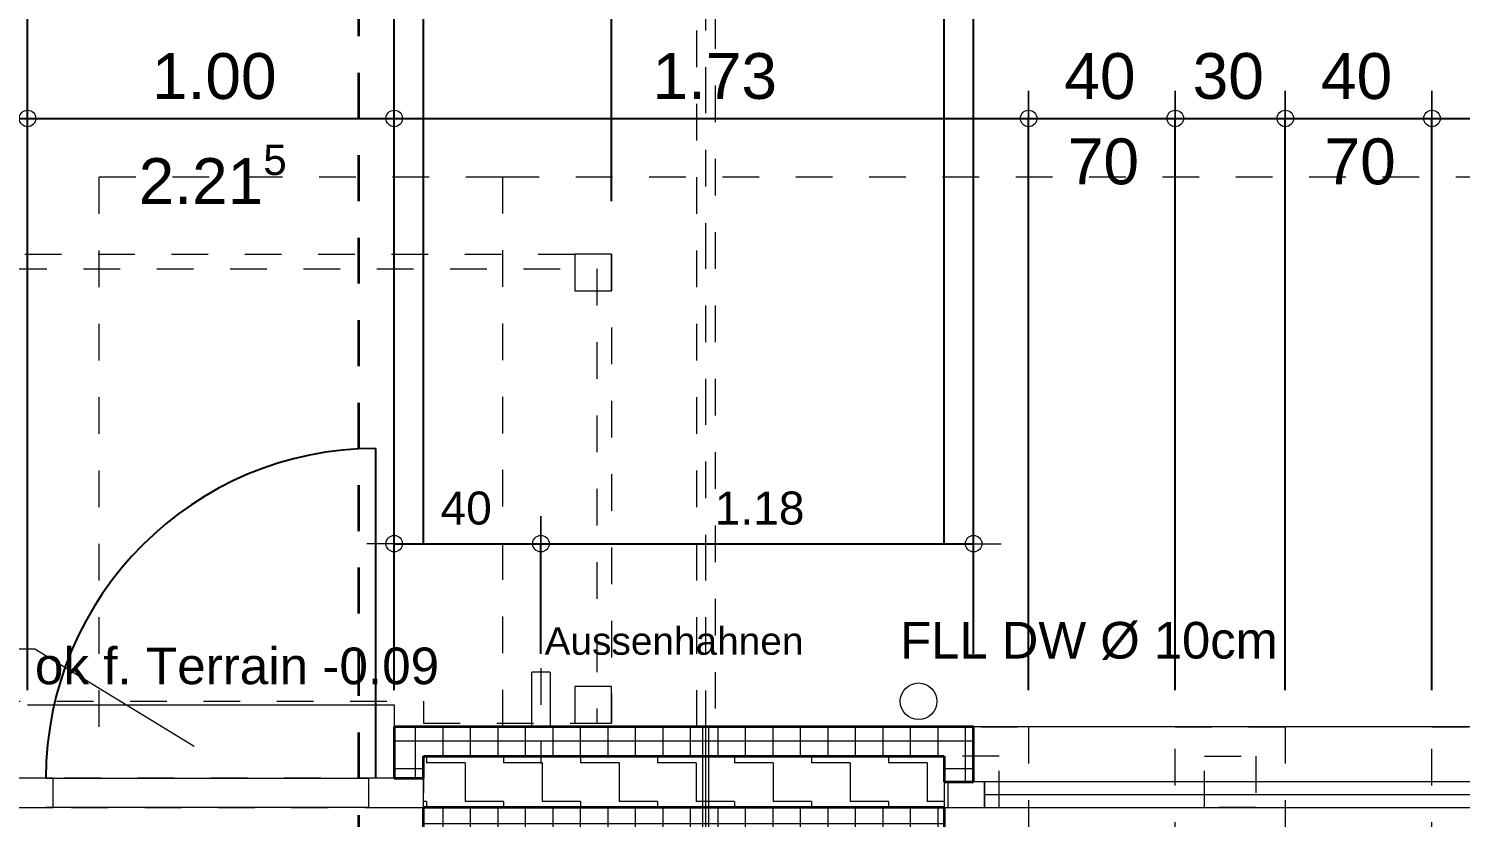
# Model space of a CAD drawing. Header units: metres. Extents: x -117 to -12, y 122 to 163.
# Drawn here: x -73.43 to -69.526, y 143.491 to 145.643 of the extents above; entities that cross this region are included whole.
import ezdxf

# ---------------------------------------------------------------- set-up
doc = ezdxf.new("R2010")
doc.units = ezdxf.units.M
doc.header["$PDMODE"] = 65
for name, pattern in [('AUSGEZOGEN', [0]), ('GETRENNT2_S10', [0.255, 0.125, -0.065, 0, -0.065]), ('PHANTOM2_S8', [0.13, 0.05, -0.04, 0, -0.04]), ('PUNKT2_S9', [0.175, 0.075, -0.05, 0, -0.05]), ('STRICHLINIE2_S3', [0.125, 0.075, -0.05]), ('STRICHLINIE_S4', [0.165, 0.125, -0.04]), ('VERDECKT2_S2', [0.09, 0.05, -0.04])]:
    doc.linetypes.add(name, pattern=pattern)
doc.layers.add('XR$1$_3807', color=7, linetype='Continuous')
doc.layers.add('XR$1$_3808', color=7, linetype='Continuous')
for name, color, linetype, lineweight in [('XR$1$Bauachsen_grob', 7, 'GETRENNT2_S10', 13), ('XR$1$Bauherr', 203, 'VERDECKT2_S2', 13), ('XR$1$Beton_verdeckt_vorne', 7, 'STRICHLINIE2_S3', 13), ('XR$1$Daemmung', 7, 'AUSGEZOGEN', 18), ('XR$1$Fenster', 7, 'AUSGEZOGEN', 18), ('XR$1$Fensterbank', 7, 'AUSGEZOGEN', 13), ('XR$1$Fensterbruestung', 7, 'AUSGEZOGEN', 25), ('XR$1$Hilfskonstruktion', 5, 'VERDECKT2_S2', 13), ('XR$1$Metallbauarbeiten', 7, 'AUSGEZOGEN', 18), ('XR$1$Sanitaer_Allgemein_HK', 5, 'VERDECKT2_S2', 25), ('XR$1$Sanitaer_Text', 250, 'AUSGEZOGEN', 18), ('XR$1$Sanitaer_Vermassung', 250, 'AUSGEZOGEN', 18), ('XR$1$Schnittbegrenzung', 7, 'AUSGEZOGEN', 13), ('XR$1$Text_Koten', 7, 'AUSGEZOGEN', 25), ('XR$1$Text_Werkplan_Ausfuehrung', 7, 'AUSGEZOGEN', 25), ('XR$1$Tuerblatt', 7, 'AUSGEZOGEN', 18), ('XR$1$Wand_Fertigelement', 7, 'AUSGEZOGEN', 35), ('XR$1$Werkplan-_Ausfuehrungsmasse', 7, 'AUSGEZOGEN', 13)]:
    doc.layers.add(name, color=color, linetype=linetype, lineweight=lineweight)
doc.styles.add('ARIAL', font='ARIAL.TTF')
doc.dimstyles.new('_DIMSTYLE_10', dxfattribs={"dimtxt": 0.125, "dimasz": 0.15, "dimexe": 0, "dimexo": 0, "dimgap": 0.0625, "dimtad": 2, "dimdec": 1, "dimlfac": 100, "dimrnd": 0.5, "dimzin": 4, "dimdsep": 46, "dimtxsty": 'ARIAL', "dimblk1": 'ALL_ML_KREIS', "dimblk2": 'ALL_ML_KREIS', "dimsah": 1, "dimcen": 0, "dimclrd": 256, "dimclre": 256, "dimclrt": 256, "dimadec": 0, "dimazin": 0, "dimtfac": 1, "dimtdec": 0, "dimtix": 1, "dimtmove": 2, "dimatfit": 3, "dimfxl": 0, "dimtvp": 1.2, "dimtzin": 0, "dimlwd": 0, "dimlwe": -1, "dimarcsym": 0})
doc.dimstyles.new('_DIMSTYLE_11', dxfattribs={"dimtxt": 0.125, "dimasz": 0.15, "dimexe": 0, "dimexo": 0, "dimgap": 0.0625, "dimtad": 2, "dimdec": 3, "dimrnd": 0.005, "dimzin": 4, "dimdsep": 46, "dimtxsty": 'ARIAL', "dimblk1": 'ALL_ML_KREIS', "dimblk2": 'ALL_ML_KREIS', "dimsah": 1, "dimcen": 0, "dimclrd": 256, "dimclre": 256, "dimclrt": 256, "dimadec": 0, "dimazin": 0, "dimtfac": 1, "dimtdec": 0, "dimtix": 1, "dimtmove": 2, "dimatfit": 3, "dimfxl": 0, "dimtzin": 0, "dimlwd": 0, "dimlwe": -1, "dimarcsym": 0})
doc.dimstyles.new('_DIMSTYLE_12', dxfattribs={"dimtxt": 0.125, "dimasz": 0.15, "dimexe": 0, "dimexo": 0, "dimgap": 0.0625, "dimtad": 2, "dimrnd": 0.005, "dimzin": 4, "dimdsep": 46, "dimtxsty": 'ARIAL', "dimblk1": 'ALL_ML_KREIS', "dimblk2": 'ALL_ML_KREIS', "dimsah": 1, "dimcen": 0, "dimclrd": 256, "dimclre": 256, "dimclrt": 256, "dimadec": 0, "dimazin": 0, "dimtfac": 1, "dimtdec": 0, "dimtix": 1, "dimtmove": 2, "dimatfit": 3, "dimfxl": 0, "dimtzin": 0, "dimlwd": 0, "dimlwe": -1, "dimarcsym": 0})
doc.dimstyles.new('_DIMSTYLE_4', dxfattribs={"dimtxt": 0.09, "dimasz": 0.15, "dimexe": 0, "dimexo": 0, "dimgap": 0.045, "dimtad": 2, "dimdec": 1, "dimlfac": 100, "dimrnd": 0.5, "dimzin": 4, "dimdsep": 46, "dimtxsty": 'ARIAL', "dimblk1": 'ALL_ML_KREIS', "dimblk2": 'ALL_ML_KREIS', "dimsah": 1, "dimcen": 0, "dimclrd": 1, "dimclre": 1, "dimclrt": 1, "dimadec": 0, "dimazin": 0, "dimtfac": 1, "dimtdec": 0, "dimtix": 1, "dimtmove": 2, "dimatfit": 3, "dimfxl": 0, "dimtzin": 0, "dimlwd": 0, "dimlwe": -1, "dimarcsym": 0})
doc.dimstyles.new('_DIMSTYLE_5', dxfattribs={"dimtxt": 0.09, "dimasz": 0.15, "dimexe": 0, "dimexo": 0, "dimgap": 0.045, "dimtad": 2, "dimrnd": 0.005, "dimzin": 4, "dimdsep": 46, "dimtxsty": 'ARIAL', "dimblk1": 'ALL_ML_KREIS', "dimblk2": 'ALL_ML_KREIS', "dimsah": 1, "dimcen": 0, "dimclrd": 1, "dimclre": 1, "dimclrt": 1, "dimadec": 0, "dimazin": 0, "dimtfac": 1, "dimtdec": 0, "dimtix": 1, "dimtmove": 2, "dimatfit": 3, "dimfxl": 0, "dimtzin": 0, "dimlwd": 0, "dimlwe": -1, "dimarcsym": 0})
pattern_1 = [(0, (0, 0), (0, 0.075), []), (90, (0, 0), (-0.075, 5e-18), [])]

# ---------------------------------------------------------------- blocks, each defined once
blk = doc.blocks.new('COMPLEXOBJECT_10')
at = {"layer": 'XR$1$Bauherr', "linetype": 'PHANTOM2_S8'}
for p, q in [((-73.238, 145.239), (-72.138, 145.239)), ((-73.238, 143.738), (-73.238, 145.239)), ((-72.1382, 145.239), (-28.4031, 145.239)), ((-72.138, 145.239), (-72.138, 143.738))]:
    blk.add_line(p, q, dxfattribs=at)
blk = doc.blocks.new('ALL_ML_KREIS')
at = {"color": 0, "linetype": 'ByBlock', "lineweight": -2}
for p, q in [((0, -0.5), (0, 0.5)), ((-1, 0), (0.5, 0))]:
    blk.add_line(p, q, dxfattribs=at)
blk.add_circle((0, 0), 0.15, dxfattribs=at)
blk = doc.blocks.new('*D33')
at = {"layer": 'DEFPOINTS', "color": 1}
for p in [(-72.4331, 144.238), (-72.4331, 143.738), (-72.0331, 143.738)]:
    blk.add_point(p, dxfattribs=at)
at = {"layer": 'XR$1$Sanitaer_Vermassung', "color": 1, "lineweight": -2}
for p, q in [((-72.4331, 143.938), (-72.4331, 144.238)), ((-72.4331, 144.238), (-72.0331, 144.238)), ((-72.0331, 143.938), (-72.0331, 144.238))]:
    blk.add_line(p, q, dxfattribs=at)
at = {"layer": 'XR$1$Sanitaer_Vermassung', "color": 1, "xscale": 0.15, "yscale": 0.15, "zscale": 0.15, "rotation": 180}
blk.add_blockref('ALL_ML_KREIS', (-72.4331, 144.238), dxfattribs=at)
at = {"layer": 'XR$1$Sanitaer_Vermassung', "color": 1, "xscale": 0.15, "yscale": 0.15, "zscale": 0.15}
blk.add_blockref('ALL_ML_KREIS', (-72.0331, 144.238), dxfattribs=at)
at = {"layer": 'XR$1$Sanitaer_Vermassung', "color": 1, "insert": (-72.237, 144.3346), "char_height": 0.09, "width": 0.36, "attachment_point": 5, "style": 'ARIAL'}
blk.add_mtext('\\A1;{\\A1;{40\\H0.059400;\\S^ ;}}', dxfattribs=at)
blk = doc.blocks.new('*D34')
at = {"layer": 'DEFPOINTS', "color": 1}
for p in [(-72.0331, 144.238), (-72.0331, 143.738), (-70.8531, 143.738)]:
    blk.add_point(p, dxfattribs=at)
at = {"layer": 'XR$1$Sanitaer_Vermassung', "color": 1, "lineweight": -2}
for p, q in [((-72.0331, 143.938), (-72.0331, 144.238)), ((-72.0331, 144.238), (-70.8531, 144.238)), ((-70.8531, 143.938), (-70.8531, 144.238))]:
    blk.add_line(p, q, dxfattribs=at)
at = {"layer": 'XR$1$Sanitaer_Vermassung', "color": 1, "xscale": 0.15, "yscale": 0.15, "zscale": 0.15, "rotation": 180}
blk.add_blockref('ALL_ML_KREIS', (-72.0331, 144.238), dxfattribs=at)
at = {"layer": 'XR$1$Sanitaer_Vermassung', "color": 1, "xscale": 0.15, "yscale": 0.15, "zscale": 0.15}
blk.add_blockref('ALL_ML_KREIS', (-70.8531, 144.238), dxfattribs=at)
at = {"layer": 'XR$1$Sanitaer_Vermassung', "color": 1, "insert": (-71.4367, 144.3346), "char_height": 0.09, "width": 0.36, "attachment_point": 5, "style": 'ARIAL'}
blk.add_mtext('\\A1;{\\A1;{1.18\\H0.059400;\\S^ ;}}', dxfattribs=at)
blk = doc.blocks.new('COMPLEXOBJECT_16')
at = {"layer": 'XR$1$Beton_verdeckt_vorne'}
for p, q in [((-72.4331, 143.738), (-70.7031, 143.738)), ((-72.4331, 143.738), (-72.4331, 143.598)), ((-70.7031, 143.738), (-70.7031, 143.378)), ((-70.3031, 143.738), (-70.0031, 143.738)), ((-70.3031, 143.378), (-70.3031, 143.738)), ((-70.0031, 143.738), (-70.0031, 143.378)), ((-69.6031, 143.738), (-67.8431, 143.738)), ((-69.6031, 143.378), (-69.6031, 143.738)), ((-70.7831, 143.658), (-72.3531, 143.658)), ((-72.3531, 143.658), (-72.3531, 143.378)), ((-70.7831, 143.518), (-70.7831, 143.658)), ((-70.2231, 143.658), (-70.0831, 143.658)), ((-70.2231, 143.518), (-70.2231, 143.658)), ((-70.0831, 143.658), (-70.0831, 143.518)), ((-72.3531, 143.598), (-72.4331, 143.598)), ((-72.3531, 143.518), (-70.7831, 143.518)), ((-70.0831, 143.518), (-70.2231, 143.518))]:
    blk.add_line(p, q, dxfattribs=at)
blk = doc.blocks.new('COMPLEXOBJECT_17')
at = {"layer": 'XR$1$Bauherr'}
for p, q in [((-71.6081, 143.738), (-71.6081, 146.738)), ((-71.5581, 146.688), (-71.5581, 143.738))]:
    blk.add_line(p, q, dxfattribs=at)
blk = doc.blocks.new('COMPLEXOBJECT_20')
at = {"layer": 'XR$1$Bauachsen_grob', "color": 8}
blk.add_line((-71.5831, 126.7126), (-71.5831, 153.848), dxfattribs=at)
blk = doc.blocks.new('Fenster_$F1')
at = {"layer": 'XR$1$_3807', "color": 7, "linetype": 'AUSGEZOGEN', "lineweight": 13}
blk.add_line((0.11, 0.035), (1.45, 0.035), dxfattribs=at)
for points in [[(0.01, 0), (0.11, 0), (0.11, 0.07), (0.01, 0.07), (0.01, 0)], [(0.11, 0), (1.45, 0), (1.45, 0.07), (0.11, 0.07), (0.11, 0)], [(1.45, 0), (1.55, 0), (1.55, 0.07), (1.45, 0.07), (1.45, 0)]]:
    blk.add_lwpolyline(points, close=True, dxfattribs=at)
blk = doc.blocks.new('Tür_7_$F2')
at = {"layer": 'XR$1$_3808', "color": 7, "linetype": 'AUSGEZOGEN', "lineweight": -3}
blk.add_line((1.03, 0.08), (1.03, 0.98), dxfattribs=at)
at = {"layer": 'XR$1$_3808', "color": 7, "linetype": 'AUSGEZOGEN', "lineweight": 13}
for points in [[(0, 0), (0.15, 0), (0.15, 0.08), (0, 0.08), (0, 0)], [(1.01, 0), (1.16, 0), (1.16, 0.08), (1.01, 0.08), (1.01, 0)]]:
    blk.add_lwpolyline(points, close=True, dxfattribs=at)
at = {"layer": 'XR$1$_3808', "color": 7, "linetype": 'AUSGEZOGEN', "lineweight": -3}
blk.add_arc((1.03, 0.08), 0.9, 90, 180, dxfattribs=at)
blk = doc.blocks.new('COMPLEXOBJECT_29')
at = {"layer": 'XR$1$Sanitaer_Allgemein_HK', "color": 7, "linetype": 'AUSGEZOGEN', "lineweight": 13}
for p, q in [((-72.0081, 143.888), (-72.0581, 143.888)), ((-72.0581, 143.738), (-72.0581, 143.888)), ((-72.0081, 143.888), (-72.0081, 143.738))]:
    blk.add_line(p, q, dxfattribs=at)
blk = doc.blocks.new('*D554')
at = {"layer": 'DEFPOINTS'}
for p in [(-77.1306, 150.458), (-28.4581, 149.433), (-77.1306, 143.738)]:
    blk.add_point(p, dxfattribs=at)
at = {"layer": 'XR$1$Werkplan-_Ausfuehrungsmasse', "lineweight": -2}
for p, q in [((-77.1306, 147.738), (-77.1306, 150.458)), ((-77.1306, 150.458), (-28.4581, 150.458)), ((-28.4581, 149.758), (-28.4581, 150.458))]:
    blk.add_line(p, q, dxfattribs=at)
at = {"layer": 'XR$1$Werkplan-_Ausfuehrungsmasse', "xscale": 0.15, "yscale": 0.15, "zscale": 0.15, "rotation": 180}
blk.add_blockref('ALL_ML_KREIS', (-77.1306, 150.458), dxfattribs=at)
at = {"layer": 'XR$1$Werkplan-_Ausfuehrungsmasse', "xscale": 0.15, "yscale": 0.15, "zscale": 0.15}
blk.add_blockref('ALL_ML_KREIS', (-28.4581, 150.458), dxfattribs=at)
at = {"layer": 'XR$1$Werkplan-_Ausfuehrungsmasse', "insert": (-52.7901, 150.5727), "char_height": 0.125, "width": 0.625, "attachment_point": 5, "style": 'ARIAL'}
blk.add_mtext('\\A1;{\\A1;{48.67\\H0.082500;\\S^ ;}}', dxfattribs=at)
blk = doc.blocks.new('COMPLEXOBJECT_35')
at = {"layer": 'XR$1$Schnittbegrenzung', "color": 12, "linetype": 'STRICHLINIE_S4', "lineweight": 35}
blk.add_line((-72.5305, 155.4226), (-72.5305, 124.692), dxfattribs=at)
blk = doc.blocks.new('*D605')
at = {"layer": 'DEFPOINTS'}
for p in [(-74.4406, 146.3619), (-74.4406, 145.028), (-71.8406, 145.028)]:
    blk.add_point(p, dxfattribs=at)
at = {"layer": 'XR$1$Werkplan-_Ausfuehrungsmasse', "lineweight": -2}
for p, q in [((-74.4406, 146.3619), (-74.4406, 146.3619)), ((-74.4406, 146.3619), (-71.8406, 146.3619)), ((-71.8406, 145.1719), (-71.8406, 146.3619))]:
    blk.add_line(p, q, dxfattribs=at)
at = {"layer": 'XR$1$Werkplan-_Ausfuehrungsmasse', "xscale": 0.15, "yscale": 0.15, "zscale": 0.15, "rotation": 180}
blk.add_blockref('ALL_ML_KREIS', (-74.4406, 146.3619), dxfattribs=at)
at = {"layer": 'XR$1$Werkplan-_Ausfuehrungsmasse', "xscale": 0.15, "yscale": 0.15, "zscale": 0.15}
blk.add_blockref('ALL_ML_KREIS', (-71.8406, 146.3619), dxfattribs=at)
at = {"layer": 'XR$1$Werkplan-_Ausfuehrungsmasse', "insert": (-73.1314, 146.4765), "char_height": 0.125, "width": 0.5, "attachment_point": 5, "style": 'ARIAL'}
blk.add_mtext('\\A1;{\\A1;{2.60\\H0.082500;\\S^ ;}}', dxfattribs=at)
blk = doc.blocks.new('COMPLEXOBJECT_49')
at = {"layer": 'XR$1$Metallbauarbeiten', "linetype": 'PHANTOM2_S8', "lineweight": 13}
for p, q in [((-71.8406, 143.848), (-71.9406, 143.848)), ((-71.9406, 143.848), (-71.9406, 143.748)), ((-71.8406, 143.748), (-71.8406, 143.848)), ((-71.9406, 143.748), (-71.8406, 143.748))]:
    blk.add_line(p, q, dxfattribs=at)
blk = doc.blocks.new('COMPLEXOBJECT_50')
at = {"layer": 'XR$1$Metallbauarbeiten', "linetype": 'PHANTOM2_S8', "lineweight": 13}
for p, q in [((-71.8406, 145.028), (-71.9406, 145.028)), ((-71.9406, 145.028), (-71.9406, 144.928)), ((-71.8406, 144.928), (-71.8406, 145.028)), ((-71.9406, 144.928), (-71.8406, 144.928))]:
    blk.add_line(p, q, dxfattribs=at)
blk = doc.blocks.new('*D625')
at = {"layer": 'DEFPOINTS'}
for p in [(-73.5131, 147.738), (-73.5131, 143.658), (-73.4331, 143.598)]:
    blk.add_point(p, dxfattribs=at)
at = {"layer": 'XR$1$Werkplan-_Ausfuehrungsmasse', "lineweight": -2}
for p, q in [((-73.5131, 144.238), (-73.5131, 147.738)), ((-73.5131, 147.738), (-73.4331, 147.738)), ((-73.4331, 144.238), (-73.4331, 147.738))]:
    blk.add_line(p, q, dxfattribs=at)
at = {"layer": 'XR$1$Werkplan-_Ausfuehrungsmasse', "xscale": 0.15, "yscale": 0.15, "zscale": 0.15, "rotation": 180}
blk.add_blockref('ALL_ML_KREIS', (-73.5131, 147.738), dxfattribs=at)
at = {"layer": 'XR$1$Werkplan-_Ausfuehrungsmasse', "xscale": 0.15, "yscale": 0.15, "zscale": 0.15}
blk.add_blockref('ALL_ML_KREIS', (-73.4331, 147.738), dxfattribs=at)
at = {"layer": 'XR$1$Werkplan-_Ausfuehrungsmasse', "insert": (-73.5813, 147.8527), "char_height": 0.125, "width": 0.375, "attachment_point": 5, "style": 'ARIAL'}
blk.add_mtext('\\A1;{\\A1;{8\\H0.082500;\\S^ ;}}', dxfattribs=at)
blk = doc.blocks.new('*D626')
at = {"layer": 'DEFPOINTS'}
for p in [(-73.4331, 147.738), (-73.4331, 143.598), (-72.4331, 143.598)]:
    blk.add_point(p, dxfattribs=at)
at = {"layer": 'XR$1$Werkplan-_Ausfuehrungsmasse', "lineweight": -2}
for p, q in [((-73.4331, 144.238), (-73.4331, 147.738)), ((-73.4331, 147.738), (-72.4331, 147.738)), ((-72.4331, 144.238), (-72.4331, 147.738))]:
    blk.add_line(p, q, dxfattribs=at)
at = {"layer": 'XR$1$Werkplan-_Ausfuehrungsmasse', "xscale": 0.15, "yscale": 0.15, "zscale": 0.15, "rotation": 180}
blk.add_blockref('ALL_ML_KREIS', (-73.4331, 147.738), dxfattribs=at)
at = {"layer": 'XR$1$Werkplan-_Ausfuehrungsmasse', "xscale": 0.15, "yscale": 0.15, "zscale": 0.15}
blk.add_blockref('ALL_ML_KREIS', (-72.4331, 147.738), dxfattribs=at)
at = {"layer": 'XR$1$Werkplan-_Ausfuehrungsmasse', "insert": (-72.9239, 147.8527), "char_height": 0.125, "width": 0.5, "attachment_point": 5, "style": 'ARIAL'}
blk.add_mtext('\\A1;{\\A1;{1.00\\H0.082500;\\S^ ;}}', dxfattribs=at)
at = {"layer": 'XR$1$Werkplan-_Ausfuehrungsmasse', "insert": (-73.1301, 147.6662), "char_height": 0.125, "width": 0.00625, "attachment_point": 1, "line_spacing_factor": 0.60241, "style": 'ARIAL'}
blk.add_mtext('\\A1;{2.21\\H0.082500;\\S5^ ;}', dxfattribs=at)
blk = doc.blocks.new('*D627')
at = {"layer": 'DEFPOINTS'}
for p in [(-72.4331, 147.738), (-72.3531, 143.658), (-72.4331, 143.598)]:
    blk.add_point(p, dxfattribs=at)
at = {"layer": 'XR$1$Werkplan-_Ausfuehrungsmasse', "lineweight": -2}
for p, q in [((-72.4331, 144.238), (-72.4331, 147.738)), ((-72.4331, 147.738), (-72.3531, 147.738)), ((-72.3531, 144.238), (-72.3531, 147.738))]:
    blk.add_line(p, q, dxfattribs=at)
at = {"layer": 'XR$1$Werkplan-_Ausfuehrungsmasse', "xscale": 0.15, "yscale": 0.15, "zscale": 0.15, "rotation": 180}
blk.add_blockref('ALL_ML_KREIS', (-72.4331, 147.738), dxfattribs=at)
at = {"layer": 'XR$1$Werkplan-_Ausfuehrungsmasse', "xscale": 0.15, "yscale": 0.15, "zscale": 0.15}
blk.add_blockref('ALL_ML_KREIS', (-72.3531, 147.738), dxfattribs=at)
at = {"layer": 'XR$1$Werkplan-_Ausfuehrungsmasse', "insert": (-72.5013, 147.8527), "char_height": 0.125, "width": 0.375, "attachment_point": 5, "style": 'ARIAL'}
blk.add_mtext('\\A1;{\\A1;{8\\H0.082500;\\S^ ;}}', dxfattribs=at)
blk = doc.blocks.new('*D628')
at = {"layer": 'DEFPOINTS'}
for p in [(-72.3531, 147.738), (-72.3531, 143.658), (-70.9331, 143.498)]:
    blk.add_point(p, dxfattribs=at)
at = {"layer": 'XR$1$Werkplan-_Ausfuehrungsmasse', "lineweight": -2}
for p, q in [((-72.3531, 144.238), (-72.3531, 147.738)), ((-72.3531, 147.738), (-70.9331, 147.738)), ((-70.9331, 144.238), (-70.9331, 147.738))]:
    blk.add_line(p, q, dxfattribs=at)
at = {"layer": 'XR$1$Werkplan-_Ausfuehrungsmasse', "xscale": 0.15, "yscale": 0.15, "zscale": 0.15, "rotation": 180}
blk.add_blockref('ALL_ML_KREIS', (-72.3531, 147.738), dxfattribs=at)
at = {"layer": 'XR$1$Werkplan-_Ausfuehrungsmasse', "xscale": 0.15, "yscale": 0.15, "zscale": 0.15}
blk.add_blockref('ALL_ML_KREIS', (-70.9331, 147.738), dxfattribs=at)
at = {"layer": 'XR$1$Werkplan-_Ausfuehrungsmasse', "insert": (-71.6334, 147.8505), "char_height": 0.125, "width": 0.5, "attachment_point": 5, "style": 'ARIAL'}
blk.add_mtext('\\A1;{\\A1;{1.42\\H0.082500;\\S^ ;}}', dxfattribs=at)
blk = doc.blocks.new('*D629')
at = {"layer": 'DEFPOINTS'}
for p in [(-70.9331, 147.738), (-70.8531, 143.738), (-70.9331, 143.498)]:
    blk.add_point(p, dxfattribs=at)
at = {"layer": 'XR$1$Werkplan-_Ausfuehrungsmasse', "lineweight": -2}
for p, q in [((-70.9331, 144.238), (-70.9331, 147.738)), ((-70.9331, 147.738), (-70.8531, 147.738)), ((-70.8531, 144.238), (-70.8531, 147.738))]:
    blk.add_line(p, q, dxfattribs=at)
at = {"layer": 'XR$1$Werkplan-_Ausfuehrungsmasse', "xscale": 0.15, "yscale": 0.15, "zscale": 0.15, "rotation": 180}
blk.add_blockref('ALL_ML_KREIS', (-70.9331, 147.738), dxfattribs=at)
at = {"layer": 'XR$1$Werkplan-_Ausfuehrungsmasse', "xscale": 0.15, "yscale": 0.15, "zscale": 0.15}
blk.add_blockref('ALL_ML_KREIS', (-70.8531, 147.738), dxfattribs=at)
at = {"layer": 'XR$1$Werkplan-_Ausfuehrungsmasse', "insert": (-71.0013, 147.8527), "char_height": 0.125, "width": 0.375, "attachment_point": 5, "style": 'ARIAL'}
blk.add_mtext('\\A1;{\\A1;{8\\H0.082500;\\S^ ;}}', dxfattribs=at)
blk = doc.blocks.new('*D630')
at = {"layer": 'DEFPOINTS'}
for p in [(-70.8531, 147.738), (-70.8531, 143.738), (-69.4531, 143.738)]:
    blk.add_point(p, dxfattribs=at)
at = {"layer": 'XR$1$Werkplan-_Ausfuehrungsmasse', "lineweight": -2}
for p, q in [((-70.8531, 144.238), (-70.8531, 147.738)), ((-70.8531, 147.738), (-69.4531, 147.738)), ((-69.4531, 144.238), (-69.4531, 147.738))]:
    blk.add_line(p, q, dxfattribs=at)
at = {"layer": 'XR$1$Werkplan-_Ausfuehrungsmasse', "xscale": 0.15, "yscale": 0.15, "zscale": 0.15, "rotation": 180}
blk.add_blockref('ALL_ML_KREIS', (-70.8531, 147.738), dxfattribs=at)
at = {"layer": 'XR$1$Werkplan-_Ausfuehrungsmasse', "xscale": 0.15, "yscale": 0.15, "zscale": 0.15}
blk.add_blockref('ALL_ML_KREIS', (-69.4531, 147.738), dxfattribs=at)
at = {"layer": 'XR$1$Werkplan-_Ausfuehrungsmasse', "insert": (-70.1439, 147.8527), "char_height": 0.125, "width": 0.5, "attachment_point": 5, "style": 'ARIAL'}
blk.add_mtext('\\A1;{\\A1;{1.40\\H0.082500;\\S^ ;}}', dxfattribs=at)
at = {"layer": 'XR$1$Werkplan-_Ausfuehrungsmasse', "insert": (-70.2464, 147.6854), "char_height": 0.125, "width": 0.00625, "attachment_point": 1, "line_spacing_factor": 0.60241, "style": 'ARIAL'}
blk.add_mtext('\\A1;{49\\H0.082500;\\S^ ;}', dxfattribs=at)
blk = doc.blocks.new('*D631')
at = {"layer": 'DEFPOINTS'}
for p in [(-69.4531, 147.738), (-69.4531, 143.738), (-69.3731, 143.498)]:
    blk.add_point(p, dxfattribs=at)
at = {"layer": 'XR$1$Werkplan-_Ausfuehrungsmasse', "lineweight": -2}
for p, q in [((-69.4531, 144.238), (-69.4531, 147.738)), ((-69.4531, 147.738), (-69.3731, 147.738)), ((-69.3731, 144.238), (-69.3731, 147.738))]:
    blk.add_line(p, q, dxfattribs=at)
at = {"layer": 'XR$1$Werkplan-_Ausfuehrungsmasse', "xscale": 0.15, "yscale": 0.15, "zscale": 0.15, "rotation": 180}
blk.add_blockref('ALL_ML_KREIS', (-69.4531, 147.738), dxfattribs=at)
at = {"layer": 'XR$1$Werkplan-_Ausfuehrungsmasse', "xscale": 0.15, "yscale": 0.15, "zscale": 0.15}
blk.add_blockref('ALL_ML_KREIS', (-69.3731, 147.738), dxfattribs=at)
at = {"layer": 'XR$1$Werkplan-_Ausfuehrungsmasse', "insert": (-69.5213, 147.8527), "char_height": 0.125, "width": 0.375, "attachment_point": 5, "style": 'ARIAL'}
blk.add_mtext('\\A1;{\\A1;{8\\H0.082500;\\S^ ;}}', dxfattribs=at)
blk = doc.blocks.new('*D689')
at = {"layer": 'DEFPOINTS'}
for p in [(-77.1306, 145.398), (-77.1306, 143.738), (-73.4331, 143.738)]:
    blk.add_point(p, dxfattribs=at)
at = {"layer": 'XR$1$Werkplan-_Ausfuehrungsmasse', "lineweight": -2}
for p, q in [((-77.1306, 143.918), (-77.1306, 145.398)), ((-77.1306, 145.398), (-73.4331, 145.398)), ((-73.4331, 143.838), (-73.4331, 145.398))]:
    blk.add_line(p, q, dxfattribs=at)
at = {"layer": 'XR$1$Werkplan-_Ausfuehrungsmasse', "xscale": 0.15, "yscale": 0.15, "zscale": 0.15, "rotation": 180}
blk.add_blockref('ALL_ML_KREIS', (-77.1306, 145.398), dxfattribs=at)
at = {"layer": 'XR$1$Werkplan-_Ausfuehrungsmasse', "xscale": 0.15, "yscale": 0.15, "zscale": 0.15}
blk.add_blockref('ALL_ML_KREIS', (-73.4331, 145.398), dxfattribs=at)
at = {"layer": 'XR$1$Werkplan-_Ausfuehrungsmasse', "insert": (-75.2601, 145.5128), "char_height": 0.125, "width": 0.625, "attachment_point": 5, "style": 'ARIAL'}
blk.add_mtext('\\A1;{\\A1;{3.69\\H0.082500;\\S5^ ;}}', dxfattribs=at)
blk = doc.blocks.new('*D690')
at = {"layer": 'DEFPOINTS'}
for p in [(-73.4331, 145.398), (-73.4331, 143.738), (-72.4331, 143.738)]:
    blk.add_point(p, dxfattribs=at)
at = {"layer": 'XR$1$Werkplan-_Ausfuehrungsmasse', "lineweight": -2}
for p, q in [((-73.4331, 143.838), (-73.4331, 145.398)), ((-73.4331, 145.398), (-72.4331, 145.398)), ((-72.4331, 143.838), (-72.4331, 145.398))]:
    blk.add_line(p, q, dxfattribs=at)
at = {"layer": 'XR$1$Werkplan-_Ausfuehrungsmasse', "xscale": 0.15, "yscale": 0.15, "zscale": 0.15, "rotation": 180}
blk.add_blockref('ALL_ML_KREIS', (-73.4331, 145.398), dxfattribs=at)
at = {"layer": 'XR$1$Werkplan-_Ausfuehrungsmasse', "xscale": 0.15, "yscale": 0.15, "zscale": 0.15}
blk.add_blockref('ALL_ML_KREIS', (-72.4331, 145.398), dxfattribs=at)
at = {"layer": 'XR$1$Werkplan-_Ausfuehrungsmasse', "insert": (-72.9239, 145.5127), "char_height": 0.125, "width": 0.5, "attachment_point": 5, "style": 'ARIAL'}
blk.add_mtext('\\A1;{\\A1;{1.00\\H0.082500;\\S^ ;}}', dxfattribs=at)
at = {"layer": 'XR$1$Werkplan-_Ausfuehrungsmasse', "insert": (-73.1301, 145.3262), "char_height": 0.125, "width": 0.00625, "attachment_point": 1, "line_spacing_factor": 0.60241, "style": 'ARIAL'}
blk.add_mtext('\\A1;{2.21\\H0.082500;\\S5^ ;}', dxfattribs=at)
blk = doc.blocks.new('*D691')
at = {"layer": 'DEFPOINTS'}
for p in [(-72.4331, 145.398), (-72.4331, 143.738), (-70.7031, 143.738)]:
    blk.add_point(p, dxfattribs=at)
at = {"layer": 'XR$1$Werkplan-_Ausfuehrungsmasse', "lineweight": -2}
for p, q in [((-72.4331, 143.838), (-72.4331, 145.398)), ((-72.4331, 145.398), (-70.7031, 145.398)), ((-70.7031, 143.838), (-70.7031, 145.398))]:
    blk.add_line(p, q, dxfattribs=at)
at = {"layer": 'XR$1$Werkplan-_Ausfuehrungsmasse', "xscale": 0.15, "yscale": 0.15, "zscale": 0.15, "rotation": 180}
blk.add_blockref('ALL_ML_KREIS', (-72.4331, 145.398), dxfattribs=at)
at = {"layer": 'XR$1$Werkplan-_Ausfuehrungsmasse', "xscale": 0.15, "yscale": 0.15, "zscale": 0.15}
blk.add_blockref('ALL_ML_KREIS', (-70.7031, 145.398), dxfattribs=at)
at = {"layer": 'XR$1$Werkplan-_Ausfuehrungsmasse', "insert": (-71.5591, 145.5128), "char_height": 0.125, "width": 0.5, "attachment_point": 5, "style": 'ARIAL'}
blk.add_mtext('\\A1;{\\A1;{1.73\\H0.082500;\\S^ ;}}', dxfattribs=at)
blk = doc.blocks.new('*D692')
at = {"layer": 'DEFPOINTS'}
for p in [(-70.7031, 145.398), (-70.7031, 143.738), (-70.3031, 143.738)]:
    blk.add_point(p, dxfattribs=at)
at = {"layer": 'XR$1$Werkplan-_Ausfuehrungsmasse', "lineweight": -2}
for p, q in [((-70.7031, 143.838), (-70.7031, 145.398)), ((-70.7031, 145.398), (-70.3031, 145.398)), ((-70.3031, 143.838), (-70.3031, 145.398))]:
    blk.add_line(p, q, dxfattribs=at)
at = {"layer": 'XR$1$Werkplan-_Ausfuehrungsmasse', "xscale": 0.15, "yscale": 0.15, "zscale": 0.15, "rotation": 180}
blk.add_blockref('ALL_ML_KREIS', (-70.7031, 145.398), dxfattribs=at)
at = {"layer": 'XR$1$Werkplan-_Ausfuehrungsmasse', "xscale": 0.15, "yscale": 0.15, "zscale": 0.15}
blk.add_blockref('ALL_ML_KREIS', (-70.3031, 145.398), dxfattribs=at)
at = {"layer": 'XR$1$Werkplan-_Ausfuehrungsmasse', "insert": (-70.5086, 145.5127), "char_height": 0.125, "width": 0.5, "attachment_point": 5, "style": 'ARIAL'}
blk.add_mtext('\\A1;{\\A1;{40\\H0.082500;\\S^ ;}}', dxfattribs=at)
at = {"layer": 'XR$1$Werkplan-_Ausfuehrungsmasse', "insert": (-70.5961, 145.3433), "char_height": 0.125, "width": 0.00625, "attachment_point": 1, "line_spacing_factor": 0.60241, "style": 'ARIAL'}
blk.add_mtext('\\A1;{70\\H0.082500;\\S^ ;}', dxfattribs=at)
blk = doc.blocks.new('*D693')
at = {"layer": 'DEFPOINTS'}
for p in [(-70.3031, 145.398), (-70.3031, 143.738), (-70.0031, 143.738)]:
    blk.add_point(p, dxfattribs=at)
at = {"layer": 'XR$1$Werkplan-_Ausfuehrungsmasse', "lineweight": -2}
for p, q in [((-70.3031, 143.838), (-70.3031, 145.398)), ((-70.3031, 145.398), (-70.0031, 145.398)), ((-70.0031, 143.838), (-70.0031, 145.398))]:
    blk.add_line(p, q, dxfattribs=at)
at = {"layer": 'XR$1$Werkplan-_Ausfuehrungsmasse', "xscale": 0.15, "yscale": 0.15, "zscale": 0.15, "rotation": 180}
blk.add_blockref('ALL_ML_KREIS', (-70.3031, 145.398), dxfattribs=at)
at = {"layer": 'XR$1$Werkplan-_Ausfuehrungsmasse', "xscale": 0.15, "yscale": 0.15, "zscale": 0.15}
blk.add_blockref('ALL_ML_KREIS', (-70.0031, 145.398), dxfattribs=at)
at = {"layer": 'XR$1$Werkplan-_Ausfuehrungsmasse', "insert": (-70.1586, 145.5128), "char_height": 0.125, "width": 0.5, "attachment_point": 5, "style": 'ARIAL'}
blk.add_mtext('\\A1;{\\A1;{30\\H0.082500;\\S^ ;}}', dxfattribs=at)
blk = doc.blocks.new('*D694')
at = {"layer": 'DEFPOINTS'}
for p in [(-70.0031, 145.398), (-70.0031, 143.738), (-69.6031, 143.738)]:
    blk.add_point(p, dxfattribs=at)
at = {"layer": 'XR$1$Werkplan-_Ausfuehrungsmasse', "lineweight": -2}
for p, q in [((-70.0031, 143.838), (-70.0031, 145.398)), ((-70.0031, 145.398), (-69.6031, 145.398)), ((-69.6031, 143.838), (-69.6031, 145.398))]:
    blk.add_line(p, q, dxfattribs=at)
at = {"layer": 'XR$1$Werkplan-_Ausfuehrungsmasse', "xscale": 0.15, "yscale": 0.15, "zscale": 0.15, "rotation": 180}
blk.add_blockref('ALL_ML_KREIS', (-70.0031, 145.398), dxfattribs=at)
at = {"layer": 'XR$1$Werkplan-_Ausfuehrungsmasse', "xscale": 0.15, "yscale": 0.15, "zscale": 0.15}
blk.add_blockref('ALL_ML_KREIS', (-69.6031, 145.398), dxfattribs=at)
at = {"layer": 'XR$1$Werkplan-_Ausfuehrungsmasse', "insert": (-69.8086, 145.5127), "char_height": 0.125, "width": 0.5, "attachment_point": 5, "style": 'ARIAL'}
blk.add_mtext('\\A1;{\\A1;{40\\H0.082500;\\S^ ;}}', dxfattribs=at)
at = {"layer": 'XR$1$Werkplan-_Ausfuehrungsmasse', "insert": (-69.8961, 145.3433), "char_height": 0.125, "width": 0.00625, "attachment_point": 1, "line_spacing_factor": 0.60241, "style": 'ARIAL'}
blk.add_mtext('\\A1;{70\\H0.082500;\\S^ ;}', dxfattribs=at)
blk = doc.blocks.new('*D695')
at = {"layer": 'DEFPOINTS'}
for p in [(-69.6031, 145.398), (-69.6031, 143.738), (-67.8431, 143.738)]:
    blk.add_point(p, dxfattribs=at)
at = {"layer": 'XR$1$Werkplan-_Ausfuehrungsmasse', "lineweight": -2}
for p, q in [((-69.6031, 143.838), (-69.6031, 145.398)), ((-69.6031, 145.398), (-67.8431, 145.398)), ((-67.8431, 143.838), (-67.8431, 145.398))]:
    blk.add_line(p, q, dxfattribs=at)
at = {"layer": 'XR$1$Werkplan-_Ausfuehrungsmasse', "xscale": 0.15, "yscale": 0.15, "zscale": 0.15, "rotation": 180}
blk.add_blockref('ALL_ML_KREIS', (-69.6031, 145.398), dxfattribs=at)
at = {"layer": 'XR$1$Werkplan-_Ausfuehrungsmasse', "xscale": 0.15, "yscale": 0.15, "zscale": 0.15}
blk.add_blockref('ALL_ML_KREIS', (-67.8431, 145.398), dxfattribs=at)
at = {"layer": 'XR$1$Werkplan-_Ausfuehrungsmasse', "insert": (-68.714, 145.5127), "char_height": 0.125, "width": 0.5, "attachment_point": 5, "style": 'ARIAL'}
blk.add_mtext('\\A1;{\\A1;{1.76\\H0.082500;\\S^ ;}}', dxfattribs=at)

msp = doc.modelspace()

# ---------------------------------------------------------------- hatches: boundary and pattern name
at = {"layer": 'XR$1$Daemmung', "linetype": 'AUSGEZOGEN', "lineweight": 13}
h = msp.add_hatch(dxfattribs=at)
h.set_pattern_fill('MUSTER', color=256, scale=0.105, angle=180, style=0, pattern_type=2)
h.set_pattern_definition([(180, (-0.21, -0.21), (-0.105, -0.105), [0.105, -0.105]), (270, (-0.21, -0.21), (0.105, -0.105), [0.105, -0.105])])
h.paths.add_polyline_path([(-70.9331, 143.518), (-70.9331, 143.658), (-72.3531, 143.658), (-72.3531, 143.518)], flags=0)
at = {"layer": 'XR$1$Wand_Fertigelement', "lineweight": 13}
h = msp.add_hatch(dxfattribs=at)
h.set_pattern_fill('SCHRAFFUR_7', color=256, scale=0.05, style=0, pattern_type=2)
h.set_pattern_definition(pattern_1)
h.paths.add_polyline_path([(-72.4331, 143.738), (-72.4331, 143.658), (-72.4331, 143.598), (-72.3531, 143.598), (-72.3531, 143.658), (-72.3531, 143.738)], flags=0)
h = msp.add_hatch(dxfattribs=at)
h.set_pattern_fill('SCHRAFFUR_7', color=256, scale=0.05, style=0, pattern_type=2)
h.set_pattern_definition(pattern_1)
h.paths.add_polyline_path([(-72.3531, 143.658), (-70.9331, 143.658), (-70.9331, 143.738), (-72.3531, 143.738)], flags=0)
h = msp.add_hatch(dxfattribs=at)
h.set_pattern_fill('SCHRAFFUR_7', color=256, scale=0.05, style=0, pattern_type=2)
h.set_pattern_definition(pattern_1)
h.paths.add_polyline_path([(-70.9331, 143.738), (-70.9331, 143.658), (-70.9331, 143.588), (-70.8531, 143.588), (-70.8531, 143.658), (-70.8531, 143.738)], flags=0)
h = msp.add_hatch(dxfattribs=at)
h.set_pattern_fill('SCHRAFFUR_7', color=256, scale=0.05, style=0, pattern_type=2)
h.set_pattern_definition(pattern_1)
h.paths.add_polyline_path([(-72.3531, 143.518), (-72.3531, 143.378), (-70.9331, 143.378), (-70.9331, 143.518)], flags=0)

# ---------------------------------------------------------------- linework, layer by layer
at = {"layer": 'XR$1$Daemmung', "linetype": 'AUSGEZOGEN'}
for p, q in [((-70.9331, 143.658), (-72.3531, 143.658)), ((-72.3531, 143.518), (-72.3531, 143.598)), ((-70.9331, 143.588), (-70.9331, 143.518)), ((-72.3531, 143.518), (-70.9331, 143.518))]:
    msp.add_line(p, q, dxfattribs=at)
at = {"layer": 'XR$1$Daemmung', "color": 5, "linetype": 'PUNKT2_S9', "lineweight": 13}
for p, q in [((-72.4331, 143.598), (-73.4331, 143.598)), ((-72.3531, 143.598), (-72.4331, 143.598)), ((-72.3531, 143.518), (-72.3531, 143.598)), ((-70.8531, 143.588), (-70.9331, 143.588)), ((-70.9331, 143.588), (-70.9331, 143.518)), ((-69.4531, 143.588), (-70.8531, 143.588)), ((-73.5131, 143.518), (-72.3531, 143.518)), ((-70.9331, 143.518), (-69.3731, 143.518))]:
    msp.add_line(p, q, dxfattribs=at)
at = {"layer": 'XR$1$Fensterbank'}
for p, q in [((-73.4331, 143.798), (-72.4331, 143.798)), ((-72.4331, 143.798), (-72.4331, 143.738))]:
    msp.add_line(p, q, dxfattribs=at)
at = {"layer": 'XR$1$Fensterbruestung', "color": 7, "linetype": 'AUSGEZOGEN', "lineweight": 13}
msp.add_line((-69.4531, 143.738), (-70.8531, 143.738), dxfattribs=at)
at = {"layer": 'XR$1$Hilfskonstruktion', "color": 30, "linetype": 'AUSGEZOGEN', "lineweight": 13}
for p, q in [((-71.5911, 143.378), (-71.5911, 143.738)), ((-71.5831, 143.378), (-71.5831, 143.738)), ((-71.5751, 143.378), (-71.5751, 143.738))]:
    msp.add_line(p, q, dxfattribs=at)
at = {"layer": 'XR$1$Metallbauarbeiten', "color": 7, "linetype": 'PHANTOM2_S8', "lineweight": 13}
for p, q in [((-74.4406, 145.028), (-71.8406, 145.028)), ((-71.8406, 145.028), (-71.8406, 143.748)), ((-74.4806, 144.988), (-71.8806, 144.988)), ((-71.8806, 144.988), (-71.8806, 143.748)), ((-73.5531, 143.808), (-72.3531, 143.808)), ((-72.3531, 143.808), (-72.3531, 143.748)), ((-72.3531, 143.748), (-71.8406, 143.748))]:
    msp.add_line(p, q, dxfattribs=at)
at = {"layer": 'XR$1$Sanitaer_Allgemein_HK', "color": 7, "linetype": 'PHANTOM2_S8', "lineweight": 13}
msp.add_line((-72.0331, 143.8986), (-72.0331, 143.638), dxfattribs=at)
at = {"layer": 'XR$1$Sanitaer_Allgemein_HK', "color": 17, "linetype": 'AUSGEZOGEN', "lineweight": 13}
msp.add_circle((-71.0031, 143.808), 0.05, dxfattribs=at)
at = {"layer": 'XR$1$Text_Werkplan_Ausfuehrung', "color": 7, "linetype": 'AUSGEZOGEN', "lineweight": 13}
for p, q in [((-74.9345, 143.9515), (-73.4135, 143.9515)), ((-73.4135, 143.9515), (-72.9789, 143.6859))]:
    msp.add_line(p, q, dxfattribs=at)
at = {"layer": 'XR$1$Tuerblatt', "lineweight": 13}
for p, q in [((-73.3831, 143.598), (-72.5031, 143.598)), ((-72.5031, 143.518), (-73.3831, 143.518))]:
    msp.add_line(p, q, dxfattribs=at)
at = {"layer": 'XR$1$Wand_Fertigelement'}
for p, q in [((-72.4331, 143.738), (-72.4331, 143.658)), ((-72.3531, 143.738), (-72.4331, 143.738)), ((-70.9331, 143.738), (-72.3531, 143.738)), ((-70.8531, 143.738), (-70.9331, 143.738)), ((-70.8531, 143.658), (-70.8531, 143.738)), ((-72.4331, 143.658), (-72.4331, 143.598)), ((-72.3531, 143.598), (-72.3531, 143.658)), ((-72.3531, 143.658), (-70.9331, 143.658)), ((-70.9331, 143.658), (-70.9331, 143.588)), ((-70.8531, 143.588), (-70.8531, 143.658)), ((-72.4331, 143.598), (-72.3531, 143.598)), ((-70.9331, 143.588), (-70.8531, 143.588)), ((-72.3531, 143.378), (-72.3531, 143.518)), ((-70.9331, 143.518), (-72.3531, 143.518)), ((-70.9331, 143.518), (-70.9331, 143.378))]:
    msp.add_line(p, q, dxfattribs=at)

# ---------------------------------------------------------------- block references
at = {"layer": 'XR$1$Bauachsen_grob', "color": 8, "linetype": 'AUSGEZOGEN', "lineweight": 13}
msp.add_blockref('COMPLEXOBJECT_20', (0, 0), dxfattribs=at)
at = {"layer": 'XR$1$Bauherr'}
msp.add_blockref('COMPLEXOBJECT_17', (0, 0), dxfattribs=at)
at = {"layer": 'XR$1$Bauherr', "linetype": 'PHANTOM2_S8'}
msp.add_blockref('COMPLEXOBJECT_10', (0, 0), dxfattribs=at)
at = {"layer": 'XR$1$Beton_verdeckt_vorne'}
msp.add_blockref('COMPLEXOBJECT_16', (0, 0), dxfattribs=at)
at = {"layer": 'XR$1$Fenster', "color": 7, "linetype": 'AUSGEZOGEN', "lineweight": 13, "rotation": 180}
msp.add_blockref('Fenster_$F1', (-69.3731, 143.588, 1.75), dxfattribs=at)
at = {"layer": 'XR$1$Metallbauarbeiten', "linetype": 'PHANTOM2_S8', "lineweight": 13}
for name in ['COMPLEXOBJECT_50', 'COMPLEXOBJECT_49']:
    msp.add_blockref(name, (0, 0), dxfattribs=at)
at = {"layer": 'XR$1$Sanitaer_Allgemein_HK', "color": 7, "linetype": 'AUSGEZOGEN', "lineweight": 13}
msp.add_blockref('COMPLEXOBJECT_29', (0, 0), dxfattribs=at)
at = {"layer": 'XR$1$Schnittbegrenzung', "color": 12, "linetype": 'AUSGEZOGEN', "lineweight": 35}
msp.add_blockref('COMPLEXOBJECT_35', (0, 0), dxfattribs=at)
at = {"layer": 'XR$1$Tuerblatt', "color": 7, "linetype": 'AUSGEZOGEN', "lineweight": 13, "rotation": 360}
msp.add_blockref('Tür_7_$F2', (-73.5131, 143.518), dxfattribs=at)

# ---------------------------------------------------------------- texts
at = {"layer": 'XR$1$Sanitaer_Text', "color": 1, "insert": (-72.0231, 143.9339), "char_height": 0.075, "width": 0.741481, "attachment_point": 7, "style": 'ARIAL'}
msp.add_mtext('\\W1.01;Aussenhahnen', dxfattribs=at)
at = {"layer": 'XR$1$Text_Koten', "color": 7, "lineweight": 13, "insert": (-73.4131, 143.9547), "char_height": 0.1, "width": 1.155086, "attachment_point": 1, "style": 'ARIAL'}
msp.add_mtext('\\W1.00;ok\\~f.\\~Terrain\\~-0.09', dxfattribs=at)
at = {"layer": 'XR$1$Text_Werkplan_Ausfuehrung', "color": 7, "linetype": 'AUSGEZOGEN', "lineweight": 13, "insert": (-71.0531, 144.0247), "char_height": 0.1, "width": 1.091336, "attachment_point": 1, "style": 'ARIAL'}
msp.add_mtext('\\W0.99;FLL\\~DW\\~Ø\\~10cm', dxfattribs=at)

# ---------------------------------------------------------------- dimensions: what is measured, and where the dimension line sits
at = {"layer": 'XR$1$Sanitaer_Vermassung', "color": 1}
for base, p1, p2, dimstyle, picture, middle in [((-72.0331, 144.238), (-72.4331, 143.938), (-72.0331, 143.938), '_DIMSTYLE_4', '*D33', (-72.237, 144.3346)), ((-70.8531, 144.238), (-72.0331, 143.938), (-70.8531, 143.938), '_DIMSTYLE_5', '*D34', (-71.4367, 144.3346))]:
    dim = msp.add_linear_dim(base=base, p1=p1, p2=p2, dimstyle=dimstyle, override={"dimpost": '<>', "dimclrd": 1, "dimclre": 1, "dimclrt": 1, "dimlwd": 0, "dimlwe": 65535}, dxfattribs=at)
    dim.commit()
    dim.dimension.update_dxf_attribs({"geometry": picture, "text_midpoint": middle, "dimtype": 160})
at = {"layer": 'XR$1$Werkplan-_Ausfuehrungsmasse'}
for base, p1, p2, dimstyle, picture, middle in [((-28.4581, 150.458), (-77.1306, 147.738), (-28.4581, 149.758), '_DIMSTYLE_12', '*D554', (-52.7901, 150.5727)), ((-73.4331, 147.738), (-73.5131, 144.238), (-73.4331, 144.238), '_DIMSTYLE_10', '*D625', (-73.5813, 147.8527)), ((-72.3531, 147.738), (-72.4331, 144.238), (-72.3531, 144.238), '_DIMSTYLE_10', '*D627', (-72.5013, 147.8527)), ((-70.9331, 147.738), (-72.3531, 144.238), (-70.9331, 144.238), '_DIMSTYLE_12', '*D628', (-71.6334, 147.8505)), ((-70.8531, 147.738), (-70.9331, 144.238), (-70.8531, 144.238), '_DIMSTYLE_10', '*D629', (-71.0013, 147.8527)), ((-69.3731, 147.738), (-69.4531, 144.238), (-69.3731, 144.238), '_DIMSTYLE_10', '*D631', (-69.5213, 147.8527)), ((-71.8406, 146.3619), (-74.4406, 146.3619), (-71.8406, 145.1719), '_DIMSTYLE_12', '*D605', (-73.1314, 146.4765)), ((-73.43312, 145.39805), (-77.1306, 143.91805), (-73.43312, 143.83805), '_DIMSTYLE_11', '*D689', (-75.26008, 145.51277)), ((-70.7031, 145.398), (-72.4331, 143.838), (-70.7031, 143.838), '_DIMSTYLE_12', '*D691', (-71.5591, 145.5128)), ((-70.0031, 145.398), (-70.3031, 143.838), (-70.0031, 143.838), '_DIMSTYLE_10', '*D693', (-70.1586, 145.5128)), ((-67.8431, 145.398), (-69.6031, 143.838), (-67.8431, 143.838), '_DIMSTYLE_12', '*D695', (-68.714, 145.5127))]:
    dim = msp.add_linear_dim(base=base, p1=p1, p2=p2, dimstyle=dimstyle, override={"dimpost": '<>', "dimclrd": 256, "dimclre": 256, "dimclrt": 256, "dimlwd": 0, "dimlwe": 65535}, dxfattribs=at)
    dim.commit()
    dim.dimension.update_dxf_attribs({"geometry": picture, "text_midpoint": middle, "dimtype": 160})
for base, p1, p2, text, dimstyle, picture, middle in [((-72.4331, 147.738), (-73.4331, 144.238), (-72.4331, 144.238), '<>\\X\\A1;{2.21\\H0.082500;\\S5^ ;}', '_DIMSTYLE_12', '*D626', (-72.9239, 147.8527)), ((-69.4531, 147.738), (-70.8531, 144.238), (-69.4531, 144.238), '<>\\X\\A1;{49\\H0.082500;\\S^ ;}', '_DIMSTYLE_12', '*D630', (-70.1439, 147.8527)), ((-72.4331, 145.398), (-73.4331, 143.838), (-72.4331, 143.838), '<>\\X\\A1;{2.21\\H0.082500;\\S5^ ;}', '_DIMSTYLE_12', '*D690', (-72.9239, 145.5127)), ((-70.3031, 145.398), (-70.7031, 143.838), (-70.3031, 143.838), '<>\\X\\A1;{70\\H0.082500;\\S^ ;}', '_DIMSTYLE_10', '*D692', (-70.5086, 145.5127)), ((-69.6031, 145.398), (-70.0031, 143.838), (-69.6031, 143.838), '<>\\X\\A1;{70\\H0.082500;\\S^ ;}', '_DIMSTYLE_10', '*D694', (-69.8086, 145.5127))]:
    dim = msp.add_linear_dim(base=base, p1=p1, p2=p2, text=text, dimstyle=dimstyle, override={"dimpost": '<>', "dimclrd": 256, "dimclre": 256, "dimclrt": 256, "dimlwd": 0, "dimlwe": 65535}, dxfattribs=at)
    dim.commit()
    dim.dimension.update_dxf_attribs({"geometry": picture, "text_midpoint": middle, "dimtype": 160})

doc.saveas('drawing.dxf')
